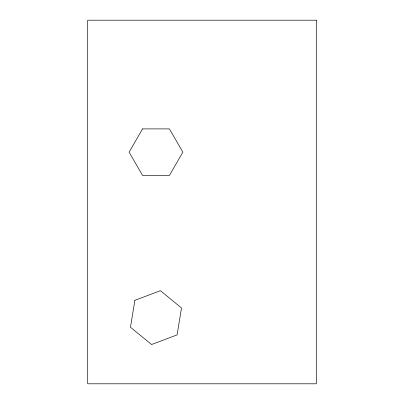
<?xml version="1.0" encoding="UTF-8"?>
<svg xmlns="http://www.w3.org/2000/svg" width="404" height="404" viewBox="0 0 404 404"><rect width="100%" height="100%" fill="white"/><g stroke="black" fill="none" stroke-linecap="round" stroke-linejoin="round"><path stroke-width="0.61" d="M134.891 300.318L130.462 327.235L151.561 344.526L177.083 334.901L181.512 307.984L160.413 290.693L134.891 300.318M142.551 128.901L129.113 152.172L142.551 175.442L169.422 175.442L182.855 152.172L169.422 128.901L142.551 128.901M316.292 20.2L87.708 20.2L87.708 383.8L316.292 383.8L316.292 20.2"/></g></svg>
